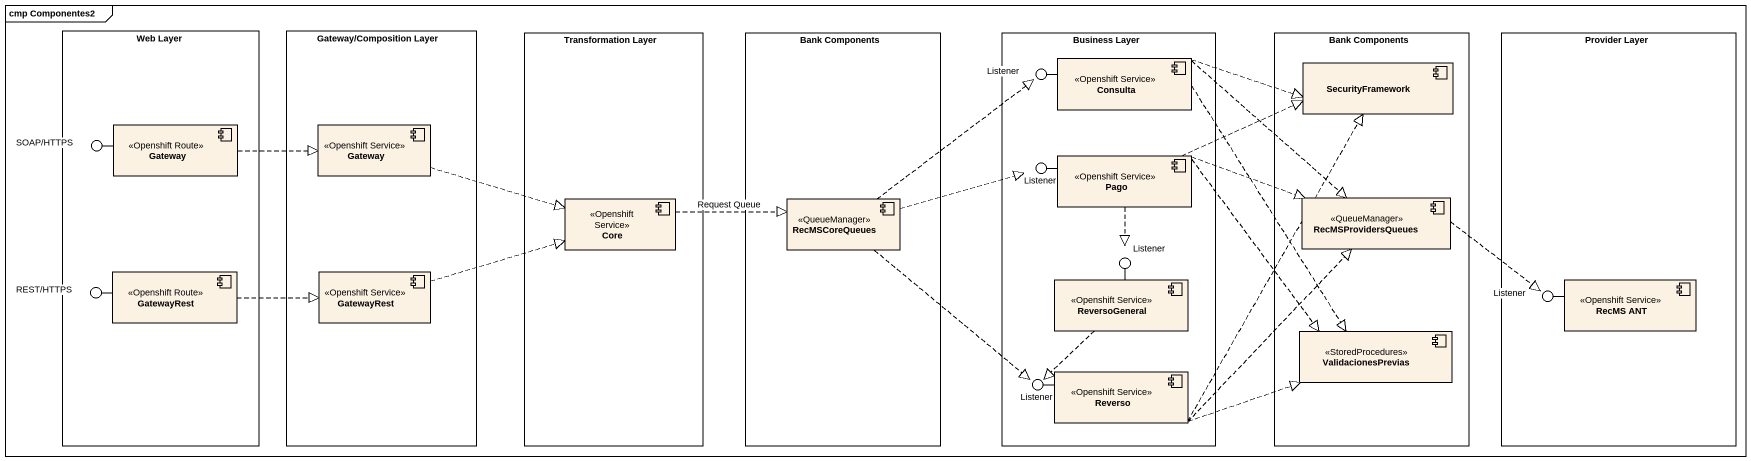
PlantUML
@startuml
mainframe cmp Componentes2
rectangle "Web Layer" as Web_Layer {
  component Gateway <<Openshift Route>>
  component GatewayRest <<Openshift Route>>
}
rectangle "Gateway/Composition Layer" as Gateway_Composition_Layer {
  component "Gateway" as Gateway_2 <<Openshift Service>>
  component "GatewayRest" as GatewayRest_2 <<Openshift Service>>
}
rectangle "Transformation Layer" as Transformation_Layer {
  component Core <<Openshift Service>>
}
rectangle "Bank Components" as Bank_Components {
  component RecMSCoreQueues <<QueueManager>>
}
rectangle "Business Layer" as Business_Layer {
  component Consulta <<Openshift Service>>
  component Pago <<Openshift Service>>
  component ReversoGeneral <<Openshift Service>>
  component Reverso <<Openshift Service>>
}
rectangle "Bank Components" as Bank_Components_2 {
  component SecurityFramework
  component RecMSProvidersQueues <<QueueManager>>
  component ValidacionesPrevias <<StoredProcedures>>
}
rectangle "Provider Layer" as Provider_Layer {
  component "RecMS ANT" as RecMS_ANT <<Openshift Service>>
}
() Listener
() "SOAP/HTTPS" as SOAP_HTTPS
() "Listener" as Listener_2
() "Listener" as Listener_3
() "REST/HTTPS" as REST_HTTPS
() "Listener" as Listener_4
() "Listener" as Listener_5
Consulta -left- Listener
Gateway -left- SOAP_HTTPS
Pago -left- Listener_2
ReversoGeneral -up- Listener_3
GatewayRest -left- REST_HTTPS
RecMS_ANT -left- Listener_4
Reverso -left- Listener_5
Consulta .right.|> SecurityFramework
Consulta .right.|> RecMSProvidersQueues
Consulta ..|> ValidacionesPrevias
Gateway .right.|> Gateway_2
Gateway_2 .right.|> Core
Pago .right.|> SecurityFramework
Pago .right.|> RecMSProvidersQueues
Pago ..|> Listener_3
Pago ..|> ValidacionesPrevias
Core .right.|> RecMSCoreQueues : Request Queue
RecMSCoreQueues .up.|> Listener
RecMSCoreQueues .right.|> Listener_2
RecMSCoreQueues ..|> Listener_5
RecMSProvidersQueues .right.|> Listener_4
GatewayRest .right.|> GatewayRest_2
GatewayRest_2 .right.|> Core
ReversoGeneral ..|> Listener_5
Reverso .up.|> SecurityFramework
Reverso .up.|> RecMSProvidersQueues
Reverso .right.|> ValidacionesPrevias
@enduml
